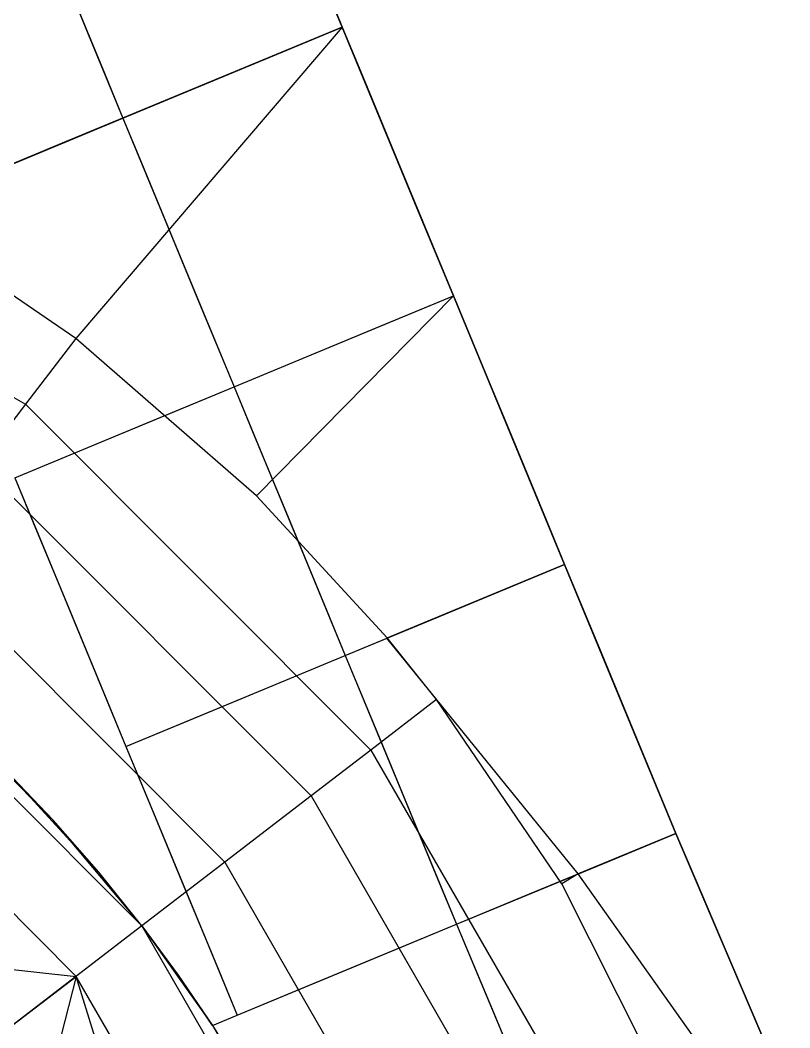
# Model space of a CAD drawing. Header units: millimetres. Extents: x -90 to 90, y -106 to 105.
# Drawn here: x 35.1 to 58.94, y 26.68 to 57.85 of the extents above; entities that cross this region are included whole.
import ezdxf

# ---------------------------------------------------------------- set-up
doc = ezdxf.new("R2010")
doc.units = ezdxf.units.MM
doc.header["$MEASUREMENT"] = 0
for name, color, linetype, true_color in [('1-CHJ_FG-O180x6', 116, 'Continuous', 0x008040), ('1-CHJ_FG-O219x8', 70, 'Continuous', 0x80ff00), ('1-CHJ_XG1-O245x8', 241, 'Continuous', 0xff969c), ('1-CHJ_XG2-O299x8', 33, 'Continuous', 0xc78d8d), ('1-TC_ZL-B500x300x12x16', 31, 'Continuous', 0xffc28c), ('1-TG_XG-O299x8', 12, 'Continuous', 0xb80000), ('1-TG_ZC1-O299x8', 140, 'Continuous', 0x00b2ff), ('1-TG_ZC2-O457x10', 84, 'Continuous', 0x25a025), ('1-XWM_L1-O402x10', 145, 'Continuous', 0x3e88b5), ('1-XWM_L2-O457x12', 20, 'Continuous', 0xf75c00), ('1-XWM_LG-O402x12', 111, 'Continuous', 0x7fffbf), ('1-XWM_ZC1-O299x8', 212, 'Continuous', 0xb61acc), ('1-XWM_ZC2-O402x12', 201, 'Continuous', 0xd6a2ec), ('1-XXZ-B800x800x35x35', 123, 'Continuous', 0x45e2af), ('1-YGZ-O600x20', 6, 'Continuous', 0xff00ff), ('1-ZHJ_FG1-O219x8', 125, 'Continuous', 0x3fbf7f), ('1-ZHJ_FG2-O325x10', 71, 'Continuous', 0xcdfe7a), ('1-ZHJ_XG1-O351x10', 15, 'Continuous', 0xbf3f3f), ('1-ZHJ_XG2-O457x14', 20, 'Continuous', 0xff5f11)]:
    doc.layers.add(name, color=color, linetype=linetype, true_color=true_color)

msp = doc.modelspace()

# ---------------------------------------------------------------- linework, layer by layer
at = {"layer": '1-CHJ_FG-O180x6'}
for p, q in [((44.507, 59.025, 23), (45.075, 57.637, 20)), ((45.075, 57.637, 20), (45.649, 56.251, 23)), ((45.649, 56.251, 23), (46.223, 54.865, 20)), ((46.223, 54.865, 20), (46.797, 53.479, 23)), ((46.797, 53.479, 23), (47.371, 52.093, 20)), ((47.371, 52.093, 20), (47.945, 50.708, 23)), ((47.945, 50.708, 23), (48.519, 49.322, 20)), ((48.519, 49.322, 20), (49.093, 47.936, 23)), ((49.093, 47.936, 23), (49.667, 46.55, 20)), ((49.667, 46.55, 20), (50.241, 45.164, 23)), ((50.241, 45.164, 23), (50.815, 43.778, 20)), ((50.815, 43.778, 20), (51.389, 42.393, 23)), ((51.389, 42.393, 23), (51.963, 41.007, 20)), ((51.963, 41.007, 20), (52.537, 39.621, 23)), ((52.537, 39.621, 23), (53.111, 38.235, 20)), ((53.111, 38.235, 20), (53.685, 36.849, 23)), ((53.685, 36.849, 23), (54.259, 35.463, 20)), ((54.259, 35.463, 20), (54.833, 34.078, 23)), ((54.833, 34.078, 23), (55.407, 32.692, 20)), ((55.407, 32.692, 20), (55.995, 31.312, 23)), ((55.995, 31.312, 23), (56.584, 29.932, 20)), ((56.584, 29.932, 20), (57.172, 28.552, 23)), ((57.172, 28.552, 23), (57.76, 27.172, 20)), ((57.76, 27.172, 20), (58.349, 25.792, 23))]:
    msp.add_line(p, q, dxfattribs=at)
at = {"layer": '1-CHJ_FG-O219x8'}
for p, q in [((36.571, 58.985, 23), (37.142, 57.598, 20)), ((37.142, 57.598, 20), (37.713, 56.211, 23)), ((37.713, 56.211, 23), (38.284, 54.824, 20)), ((38.284, 54.824, 20), (38.858, 53.438, 23)), ((38.284, 54.824, 23), (38.284, 54.824, 20)), ((38.858, 53.438, 23), (39.432, 52.052, 20)), ((39.432, 52.052, 20), (40.006, 50.666, 23)), ((40.006, 50.666, 23), (40.58, 49.281, 20)), ((40.58, 49.281, 20), (41.154, 47.895, 23)), ((41.154, 47.895, 23), (41.728, 46.509, 20)), ((41.728, 46.509, 20), (42.302, 45.123, 23)), ((41.728, 46.509, 23), (41.728, 46.509, 20)), ((42.302, 45.123, 23), (42.876, 43.737, 20)), ((42.876, 43.737, 20), (43.45, 42.352, 23)), ((43.45, 42.352, 23), (44.024, 40.966, 20)), ((44.024, 40.966, 20), (44.598, 39.58, 23)), ((44.598, 39.58, 23), (45.172, 38.194, 20)), ((45.172, 38.194, 20), (45.746, 36.808, 23)), ((45.172, 38.194, 23), (45.172, 38.194, 20)), ((45.746, 36.808, 23), (46.32, 35.422, 20)), ((46.32, 35.422, 20), (46.894, 34.037, 23)), ((46.894, 34.037, 23), (47.468, 32.651, 20)), ((47.468, 32.651, 20), (48.042, 31.265, 23)), ((48.042, 31.265, 23), (48.616, 29.879, 20)), ((48.616, 29.879, 20), (49.194, 28.504, 23)), ((48.616, 29.879, 23), (48.616, 29.879, 20)), ((49.194, 28.504, 23), (49.772, 27.129, 20)), ((49.772, 27.129, 20), (50.35, 25.754, 23))]:
    msp.add_line(p, q, dxfattribs=at)
at = {"layer": '1-CHJ_XG1-O245x8'}
for p, q in [((43.939, 60.413, 20), (45.075, 57.637, 20)), ((44.507, 59.025, 23), (45.075, 57.637, 23)), ((45.075, 57.637, 20), (46.223, 54.865, 20)), ((45.075, 57.637, 23), (45.649, 56.251, 23)), ((45.649, 56.251, 23), (46.797, 53.479, 23)), ((46.223, 54.865, 20), (47.371, 52.093, 20)), ((46.797, 53.479, 23), (47.945, 50.708, 23)), ((47.371, 52.093, 20), (48.519, 49.322, 20)), ((47.945, 50.708, 23), (48.519, 49.322, 23)), ((48.519, 49.322, 20), (49.667, 46.55, 20)), ((48.519, 49.322, 23), (49.093, 47.936, 23)), ((49.093, 47.936, 23), (50.241, 45.164, 23)), ((49.667, 46.55, 20), (50.815, 43.778, 20)), ((50.241, 45.164, 23), (51.389, 42.393, 23)), ((50.815, 43.778, 20), (51.963, 41.007, 20)), ((51.389, 42.393, 23), (51.963, 41.007, 23)), ((51.963, 41.007, 20), (53.111, 38.235, 20)), ((51.963, 41.007, 23), (52.537, 39.621, 23)), ((52.537, 39.621, 23), (53.685, 36.849, 23)), ((53.111, 38.235, 20), (54.259, 35.463, 20)), ((53.685, 36.849, 23), (54.833, 34.078, 23)), ((54.259, 35.463, 20), (55.407, 32.692, 20)), ((54.833, 34.078, 23), (55.407, 32.692, 23)), ((55.407, 32.692, 20), (56.584, 29.932, 20)), ((55.407, 32.692, 23), (55.995, 31.312, 23)), ((55.995, 31.312, 23), (57.172, 28.552, 23)), ((56.584, 29.932, 20), (57.76, 27.172, 20)), ((57.172, 28.552, 23), (58.349, 25.792, 23)), ((57.76, 27.172, 20), (58.937, 24.412, 20))]:
    msp.add_line(p, q, dxfattribs=at)
at = {"layer": '1-CHJ_XG2-O299x8'}
for p, q in [((36, 60.372, 20), (37.142, 57.598, 20)), ((36.571, 58.985, 23), (37.713, 56.211, 23)), ((37.142, 57.598, 20), (38.284, 54.824, 20)), ((37.713, 56.211, 23), (38.284, 54.824, 23)), ((38.284, 54.824, 20), (39.432, 52.052, 20)), ((38.284, 54.824, 23), (38.858, 53.438, 23)), ((38.858, 53.438, 23), (40.006, 50.666, 23)), ((39.432, 52.052, 20), (40.58, 49.281, 20)), ((40.006, 50.666, 23), (41.154, 47.895, 23)), ((40.58, 49.281, 20), (41.728, 46.509, 20)), ((41.154, 47.895, 23), (41.728, 46.509, 23)), ((41.728, 46.509, 20), (42.876, 43.737, 20)), ((41.728, 46.509, 23), (42.302, 45.123, 23)), ((42.302, 45.123, 23), (43.45, 42.352, 23)), ((42.876, 43.737, 20), (44.024, 40.966, 20)), ((43.45, 42.352, 23), (44.598, 39.58, 23)), ((44.024, 40.966, 20), (45.172, 38.194, 20)), ((44.598, 39.58, 23), (45.172, 38.194, 23)), ((45.172, 38.194, 20), (46.32, 35.422, 20)), ((45.172, 38.194, 23), (45.746, 36.808, 23)), ((45.746, 36.808, 23), (46.894, 34.037, 23)), ((46.32, 35.422, 20), (47.468, 32.651, 20)), ((46.894, 34.037, 23), (48.042, 31.265, 23)), ((47.468, 32.651, 20), (48.616, 29.879, 20)), ((48.042, 31.265, 23), (48.616, 29.879, 23)), ((48.616, 29.879, 20), (49.772, 27.129, 20)), ((48.616, 29.879, 23), (49.194, 28.504, 23)), ((49.194, 28.504, 23), (50.35, 25.754, 23)), ((49.772, 27.129, 20), (50.928, 24.378, 20))]:
    msp.add_line(p, q, dxfattribs=at)
at = {"layer": '1-TC_ZL-B500x300x12x16'}
msp.add_line((38.874, 29.829, 23), (34.114, 26.177, 23), dxfattribs=at)
at = {"layer": '1-TG_XG-O299x8'}
msp.add_line((34.695, 26.623, 45.218), (36.839, 28.268, 45.218), dxfattribs=at)
at = {"layer": '1-TG_ZC1-O299x8'}
msp.add_line((40.403, 16.736, 42.118), (36.839, 28.268, 45.218), dxfattribs=at)
at = {"layer": '1-TG_ZC2-O457x10'}
for p, q in [((36.839, 28.268, 45.218), (28.268, 36.839, 45.218)), ((29.031, 29.112, 45.218), (36.839, 28.268, 45.218)), ((36.839, 28.268, 45.218), (34.93, 20.772, 45.218)), ((42.9, 17.77, 45.218), (36.839, 28.268, 45.218))]:
    msp.add_line(p, q, dxfattribs=at)
at = {"layer": '1-XWM_L1-O402x10'}
for p, q in [((45.075, 57.637, 30.405), (43.599, 61.242, 30.566)), ((45.075, 57.637, 30.405), (36.405, 54.045, 31.66)), ((45.075, 57.637, 30.405), (36.83, 47.998, 33)), ((47.44, 51.925, 30.366), (45.075, 57.637, 30.405)), ((36.405, 54.045, 31.66), (31.493, 52.011, 32.856)), ((22.172, 53.529, 33.113), (35.271, 45.966, 33.113)), ((48.519, 49.322, 30.549), (47.44, 51.925, 30.366)), ((48.519, 49.322, 30.549), (42.427, 43.13, 33)), ((51.963, 41.007, 30.884), (48.519, 49.322, 30.549)), ((35.271, 45.966, 33.113), (45.966, 35.271, 33.113)), ((33.85, 44.114, 32.06), (44.114, 33.85, 32.06)), ((31.8, 41.442, 28.153), (41.442, 31.8, 28.153)), ((51.963, 41.007, 30.884), (46.46, 38.727, 32.599)), ((55.407, 32.692, 30.291), (51.963, 41.007, 30.884)), ((29.829, 38.874, 24.123), (38.874, 29.829, 24.123)), ((46.46, 38.727, 32.599), (46.472, 38.738, 33)), ((52.382, 31.439, 31.358), (46.46, 38.727, 32.599)), ((45.966, 35.271, 33.113), (53.529, 22.172, 33.113)), ((44.114, 33.85, 32.06), (51.372, 21.279, 32.06)), ((55.407, 32.692, 30.291), (52.382, 31.439, 31.358)), ((58.937, 24.412, 29.052), (55.407, 32.692, 30.291)), ((41.442, 31.8, 28.153), (48.261, 19.99, 28.153)), ((52.382, 31.439, 31.358), (51.874, 31.134, 33)), ((57.724, 23.92, 29.566), (52.382, 31.439, 31.358)), ((38.874, 29.829, 24.123), (45.27, 18.751, 24.123))]:
    msp.add_line(p, q, dxfattribs=at)
at = {"layer": '1-XWM_L2-O457x12'}
for p, q in [((36.83, 47.998, 33), (31.337, 51.752, 33)), ((36.83, 47.998, 33), (35.271, 45.966, 33.113)), ((42.427, 43.13, 33), (36.83, 47.998, 33)), ((35.271, 45.966, 33.113), (33.85, 44.114, 32.06)), ((46.472, 38.738, 33), (42.427, 43.13, 33)), ((47.998, 36.83, 33), (46.472, 38.738, 33)), ((47.998, 36.83, 33), (45.966, 35.271, 33.113)), ((51.874, 31.134, 33), (47.998, 36.83, 33)), ((45.966, 35.271, 33.113), (44.114, 33.85, 32.06)), ((44.114, 33.85, 32.06), (41.442, 31.8, 28.153)), ((41.442, 31.8, 28.153), (38.874, 29.829, 24.123)), ((55.895, 23.152, 33), (51.874, 31.134, 33))]:
    msp.add_line(p, q, dxfattribs=at)
at = {"layer": '1-XWM_LG-O402x12'}
for p, q in [((45.075, 57.637, 30.405), (45.075, 57.637, 23)), ((48.519, 49.322, 30.549), (48.519, 49.322, 23)), ((51.963, 41.007, 30.884), (51.963, 41.007, 23)), ((55.407, 32.692, 30.291), (55.407, 32.692, 23)), ((38.874, 29.829, 23), (38.874, 29.829, 20)), ((38.874, 29.829, 23), (38.874, 29.829, 24.123))]:
    msp.add_line(p, q, dxfattribs=at)
at = {"layer": '1-XWM_ZC1-O299x8'}
for p, q in [((45.075, 57.637, 23), (41.642, 65.956, 29.402)), ((41.667, 65.967, 23), (45.075, 57.637, 30.405)), ((45.075, 57.637, 30.405), (48.519, 49.322, 23)), ((48.519, 49.322, 30.549), (45.075, 57.637, 23))]:
    msp.add_line(p, q, dxfattribs=at)
at = {"layer": '1-XWM_ZC2-O402x12'}
for p, q in [((48.519, 49.322, 23), (51.963, 41.007, 30.884)), ((51.963, 41.007, 23), (48.519, 49.322, 30.549)), ((51.963, 41.007, 30.884), (55.407, 32.692, 23)), ((55.407, 32.692, 30.291), (51.963, 41.007, 23))]:
    msp.add_line(p, q, dxfattribs=at)
at = {"layer": '1-XXZ-B800x800x35x35'}
for p, q in [((45.075, 57.637, 23), (45.075, 57.637, 20)), ((45.075, 57.637, 11.4), (45.075, 57.637, 20)), ((48.519, 49.322, 23), (48.519, 49.322, 20)), ((48.519, 49.322, 11.4), (48.519, 49.322, 20)), ((51.963, 41.007, 23), (51.963, 41.007, 20)), ((51.963, 41.007, 11.4), (51.963, 41.007, 20)), ((38.382, 35.381, 23), (38.382, 35.381, 20)), ((38.382, 35.381, 11.4), (38.382, 35.381, 20)), ((55.407, 32.692, 23), (55.407, 32.692, 20)), ((55.407, 32.692, 11.4), (55.407, 32.692, 20)), ((41.826, 27.066, 23), (41.826, 27.066, 20)), ((41.826, 27.066, 11.4), (41.826, 27.066, 20))]:
    msp.add_line(p, q, dxfattribs=at)
at = {"layer": '1-YGZ-O600x20'}
msp.add_line((34.695, 26.623, 42.118), (36.839, 28.268, 45.218), dxfattribs=at)
at = {"layer": '1-ZHJ_FG1-O219x8'}
for p, q in [((34.938, 43.696, 20), (35.512, 42.31, 23)), ((35.512, 42.31, 23), (36.086, 40.925, 20)), ((36.086, 40.925, 20), (36.66, 39.539, 23)), ((36.66, 39.539, 23), (37.234, 38.153, 20)), ((37.234, 38.153, 20), (37.808, 36.767, 23)), ((37.808, 36.767, 23), (38.382, 35.381, 20)), ((38.382, 35.381, 20), (38.956, 33.996, 23)), ((36.127, 33.104, 20), (34.648, 34.648, 23)), ((38.956, 33.996, 23), (39.53, 32.61, 20)), ((37.536, 31.497, 23), (36.127, 33.104, 20)), ((39.53, 32.61, 20), (40.104, 31.224, 23)), ((38.874, 29.829, 20), (37.536, 31.497, 23)), ((40.104, 31.224, 23), (40.678, 29.838, 20)), ((40.678, 29.838, 20), (41.252, 28.452, 23)), ((41.252, 28.452, 23), (41.826, 27.066, 20)), ((41.056, 26.747, 23), (41.826, 27.066, 20))]:
    msp.add_line(p, q, dxfattribs=at)
at = {"layer": '1-ZHJ_FG2-O325x10'}
for p, q in [((42.811, 56.699, 23), (45.075, 57.637, 20)), ((40.548, 55.761, 20), (42.811, 56.699, 23)), ((38.284, 54.824, 23), (40.548, 55.761, 20)), ((36.021, 53.886, 20), (38.284, 54.824, 23)), ((33.757, 52.949, 23), (36.021, 53.886, 20)), ((46.255, 48.384, 23), (48.519, 49.322, 20)), ((43.992, 47.447, 20), (46.255, 48.384, 23)), ((41.728, 46.509, 23), (43.992, 47.447, 20)), ((39.465, 45.571, 20), (41.728, 46.509, 23)), ((37.201, 44.634, 23), (39.465, 45.571, 20)), ((34.938, 43.696, 20), (37.201, 44.634, 23)), ((49.699, 40.069, 23), (51.963, 41.007, 20)), ((47.436, 39.132, 20), (49.699, 40.069, 23)), ((45.172, 38.194, 23), (47.436, 39.132, 20)), ((42.909, 37.256, 20), (45.172, 38.194, 23)), ((40.645, 36.319, 23), (42.909, 37.256, 20)), ((38.382, 35.381, 20), (40.645, 36.319, 23)), ((53.143, 31.754, 23), (55.407, 32.692, 20)), ((50.88, 30.817, 20), (53.143, 31.754, 23)), ((48.616, 29.879, 23), (50.88, 30.817, 20)), ((39.995, 28.309, 23), (38.874, 29.829, 20)), ((46.353, 28.942, 20), (48.616, 29.879, 23)), ((44.089, 28.004, 23), (46.353, 28.942, 20)), ((41.056, 26.747, 20), (39.995, 28.309, 23)), ((41.826, 27.066, 20), (44.089, 28.004, 23)), ((41.056, 26.747, 20), (41.851, 25.485, 23)), ((41.056, 26.747, 23), (41.056, 26.747, 20))]:
    msp.add_line(p, q, dxfattribs=at)
at = {"layer": '1-ZHJ_XG1-O351x10'}
for p, q in [((34.938, 43.696, 20), (36.086, 40.925, 20)), ((34.938, 43.696, 23), (35.512, 42.31, 23)), ((35.512, 42.31, 23), (36.66, 39.539, 23)), ((36.086, 40.925, 20), (37.234, 38.153, 20)), ((36.66, 39.539, 23), (37.808, 36.767, 23)), ((37.234, 38.153, 20), (38.382, 35.381, 20)), ((37.808, 36.767, 23), (38.382, 35.381, 23)), ((36.127, 33.104, 20), (33.104, 36.127, 20)), ((38.382, 35.381, 20), (39.53, 32.61, 20)), ((38.382, 35.381, 23), (38.956, 33.996, 23)), ((37.536, 31.497, 23), (34.648, 34.648, 23)), ((38.956, 33.996, 23), (40.104, 31.224, 23)), ((38.874, 29.829, 20), (36.127, 33.104, 20)), ((39.53, 32.61, 20), (40.678, 29.838, 20)), ((38.874, 29.829, 23), (37.536, 31.497, 23)), ((40.104, 31.224, 23), (41.252, 28.452, 23)), ((40.678, 29.838, 20), (41.826, 27.066, 20)), ((41.252, 28.452, 23), (41.826, 27.066, 23))]:
    msp.add_line(p, q, dxfattribs=at)
at = {"layer": '1-ZHJ_XG2-O457x14'}
for p, q in [((40.548, 55.761, 20), (45.075, 57.637, 20)), ((42.811, 56.699, 23), (45.075, 57.637, 23)), ((38.284, 54.824, 23), (42.811, 56.699, 23)), ((38.284, 54.824, 20), (40.548, 55.761, 20)), ((33.757, 52.949, 23), (38.284, 54.824, 23)), ((36.021, 53.886, 20), (38.284, 54.824, 20)), ((31.493, 52.011, 20), (36.021, 53.886, 20)), ((43.992, 47.447, 20), (48.519, 49.322, 20)), ((46.255, 48.384, 23), (48.519, 49.322, 23)), ((41.728, 46.509, 23), (46.255, 48.384, 23)), ((41.728, 46.509, 20), (43.992, 47.447, 20)), ((37.201, 44.634, 23), (41.728, 46.509, 23)), ((39.465, 45.571, 20), (41.728, 46.509, 20)), ((34.938, 43.696, 20), (39.465, 45.571, 20)), ((34.938, 43.696, 23), (37.201, 44.634, 23)), ((47.436, 39.132, 20), (51.963, 41.007, 20)), ((49.699, 40.069, 23), (51.963, 41.007, 23)), ((45.172, 38.194, 23), (49.699, 40.069, 23)), ((45.172, 38.194, 20), (47.436, 39.132, 20)), ((40.645, 36.319, 23), (45.172, 38.194, 23)), ((42.909, 37.256, 20), (45.172, 38.194, 20)), ((38.382, 35.381, 20), (42.909, 37.256, 20)), ((38.382, 35.381, 23), (40.645, 36.319, 23)), ((50.88, 30.817, 20), (55.407, 32.692, 20)), ((53.143, 31.754, 23), (55.407, 32.692, 23)), ((48.616, 29.879, 23), (53.143, 31.754, 23)), ((48.616, 29.879, 20), (50.88, 30.817, 20)), ((38.874, 29.829, 20), (41.056, 26.747, 20)), ((38.874, 29.829, 23), (39.995, 28.309, 23)), ((44.089, 28.004, 23), (48.616, 29.879, 23)), ((46.353, 28.942, 20), (48.616, 29.879, 20)), ((41.826, 27.066, 20), (46.353, 28.942, 20)), ((39.995, 28.309, 23), (41.056, 26.747, 23)), ((41.826, 27.066, 23), (44.089, 28.004, 23)), ((41.056, 26.747, 23), (41.826, 27.066, 23)), ((41.056, 26.747, 20), (41.826, 27.066, 20)), ((41.056, 26.747, 20), (42.607, 24.199, 20)), ((41.056, 26.747, 23), (41.851, 25.485, 23))]:
    msp.add_line(p, q, dxfattribs=at)

doc.saveas('drawing.dxf')
